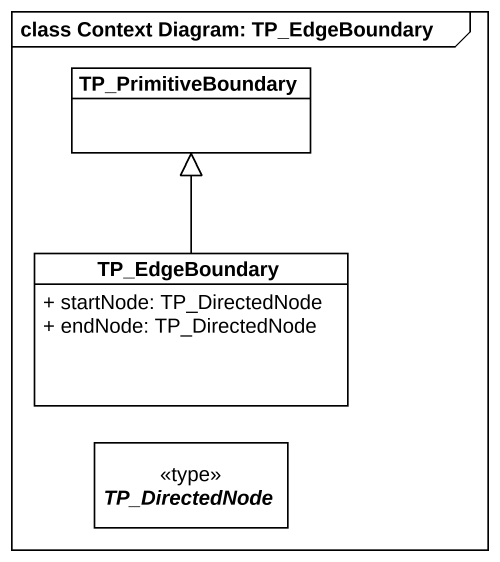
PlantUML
@startuml
mainframe class Context Diagram: TP_EdgeBoundary
hide circle
hide empty members
skinparam classAttributeIconSize 0
class TP_PrimitiveBoundary
class TP_EdgeBoundary {
  + startNode: TP_DirectedNode
  + endNode: TP_DirectedNode
}
abstract class TP_DirectedNode <<type>>
TP_EdgeBoundary -up-|> TP_PrimitiveBoundary
@enduml
